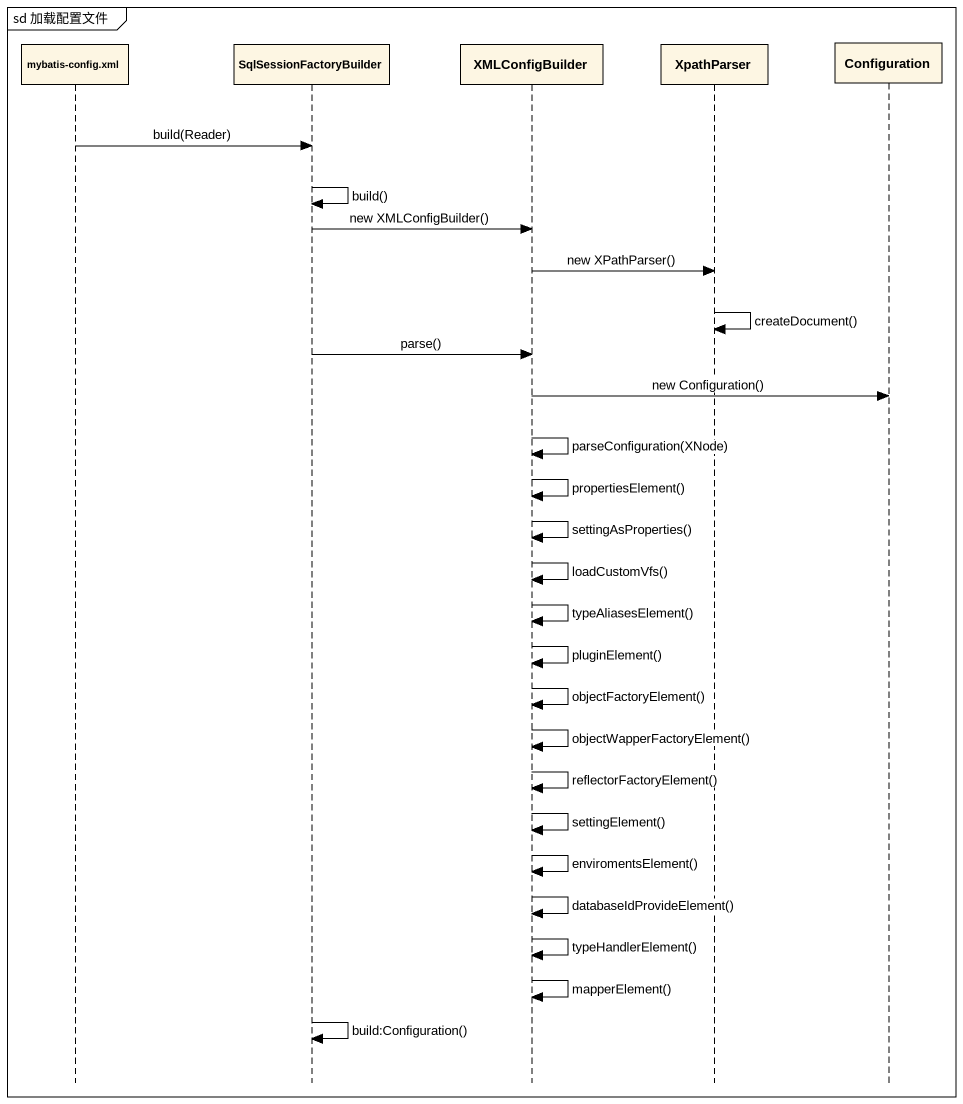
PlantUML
@startuml
mainframe sd 加载配置文件
hide footbox
participant "mybatis-config.xml" as mybatis_config_xml
participant SqlSessionFactoryBuilder
participant XMLConfigBuilder
participant XpathParser
participant Configuration

mybatis_config_xml -> SqlSessionFactoryBuilder : build(Reader)
SqlSessionFactoryBuilder -> SqlSessionFactoryBuilder : build()
SqlSessionFactoryBuilder -> XMLConfigBuilder : new XMLConfigBuilder()
XMLConfigBuilder -> XpathParser : new XPathParser()
XpathParser -> XpathParser : createDocument()
SqlSessionFactoryBuilder -> XMLConfigBuilder : parse()
XMLConfigBuilder -> Configuration : new Configuration()
XMLConfigBuilder -> XMLConfigBuilder : parseConfiguration(XNode)
XMLConfigBuilder -> XMLConfigBuilder : propertiesElement()
XMLConfigBuilder -> XMLConfigBuilder : settingAsProperties()
XMLConfigBuilder -> XMLConfigBuilder : loadCustomVfs()
XMLConfigBuilder -> XMLConfigBuilder : typeAliasesElement()
XMLConfigBuilder -> XMLConfigBuilder : pluginElement()
XMLConfigBuilder -> XMLConfigBuilder : objectFactoryElement()
XMLConfigBuilder -> XMLConfigBuilder : objectWapperFactoryElement()
XMLConfigBuilder -> XMLConfigBuilder : reflectorFactoryElement()
XMLConfigBuilder -> XMLConfigBuilder : settingElement()
XMLConfigBuilder -> XMLConfigBuilder : enviromentsElement()
XMLConfigBuilder -> XMLConfigBuilder : databaseIdProvideElement()
XMLConfigBuilder -> XMLConfigBuilder : typeHandlerElement()
XMLConfigBuilder -> XMLConfigBuilder : mapperElement()
SqlSessionFactoryBuilder -> SqlSessionFactoryBuilder : build:Configuration()
@enduml
